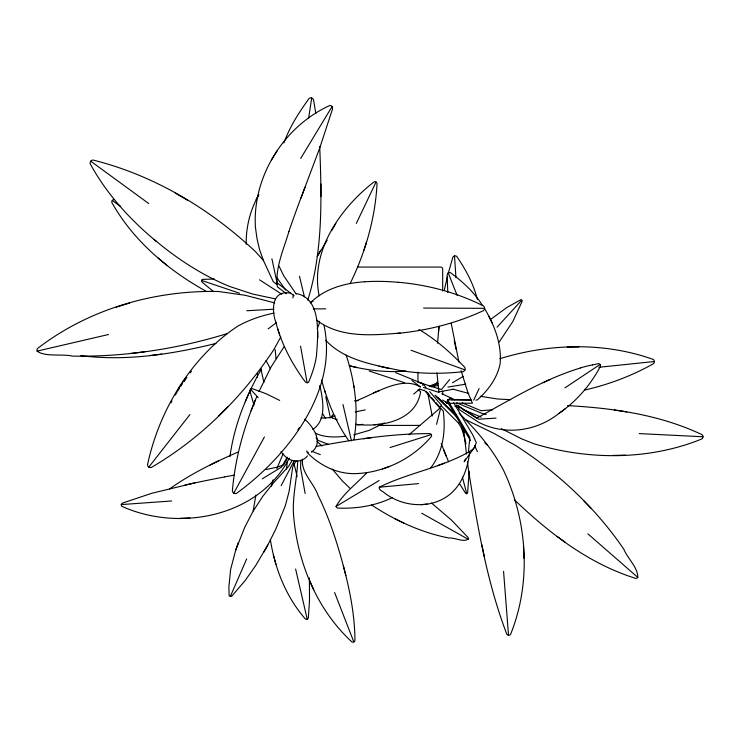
<?xml version="1.0" encoding="UTF-8"?>
<svg xmlns="http://www.w3.org/2000/svg" width="740" height="740" viewBox="0 0 740 740"><rect width="100%" height="100%" fill="white"/><g stroke="black" fill="none" stroke-linecap="round" stroke-linejoin="round"><path stroke-width="1.11" d="M307.794 300.218C323.112 250.666 321.715 197.885 319.717 146.622M459.207 413.336C476.181 429.986 491.971 448.311 503.071 469.475L503.413 470.094C527.416 520.636 531.764 582.001 510.591 634.31A3.062 2.932 47.2 0 1 508.51 635.262A2.951 2.239 74.5 0 1 506.789 634.189C486.596 581.196 477.245 524.808 468.355 469.021L467.421 461.732M320.938 184.047L320.882 196.572M441.549 405.372L429.69 391.636M246.198 244.228C245.921 227.06 250.268 209.846 258.713 194.888M297.702 460.955C297.073 479.455 291.921 497.678 293.678 516.326C297.665 562.946 317.081 609.852 351.879 641.913A2.507 2.488 16.5 0 0 353.822 641.913A2.479 2.174 76.7 0 0 354.96 640.553C354.784 611.471 348.29 582.889 340.363 555.037C334.397 534.613 327.543 514.337 317.987 495.273C313.815 482.933 300.958 472.851 302.484 459.124M300.829 460.188L300.588 468.124L305.139 493.478M295.861 293.484C322.279 297.915 317.839 335.886 316.489 355.487C315.221 364.728 312.188 373.719 308.599 382.219C307.868 382.793 306.869 382.894 306.082 382.358A3.2 1.896 22.2 0 1 305.148 381.738C292.013 363.849 281.385 343.915 275.844 322.316C271.404 309.949 271.802 289.784 290.246 293.105M437.534 343.249L439.042 326.312L438.45 331.992M202.547 279.415A1.943 1.832 37.4 0 0 201.548 280.414L201.595 281.209A2.535 2.525 -67.2 0 0 201.918 281.986L213.268 291.357M469.66 452.177C467.689 469.317 461.103 487.623 445.832 497.234A212.288 98.3 61.3 0 1 427.368 504.088C412.467 506.243 396.797 502.303 384.791 493.182C383.237 491.092 378.418 490.546 379.305 487.216C407.611 473.091 440.522 467.939 468.42 452.186L469.845 437.349L447.709 400.164L450.716 397.852L451.881 399.813M253.163 510.905L255.901 495.106M286.528 469.012L287.333 461.233M447.709 400.164L447.82 401.052M229.964 456.552C234.127 425.667 245.967 396.15 261.303 369.186M308.589 118.446L311.707 97.948L312.733 98.642A3.607 3.136 68.9 0 1 313.501 99.724L315.878 113.71M353.924 439.653C358.937 411.477 355.089 382.127 346.163 355.135M337.292 419.728L332.575 418.109A2.368 1.943 85.1 0 1 331.807 416.62L331.936 416.065A2.581 2.026 -70.4 0 1 332.5 415.038L333.379 414.511M292.864 297.887L293.438 294.936M296.13 460.854L292.753 466.746L289.09 491.48L285.316 505.781L275.604 529.581L267.778 545.075L255.772 565.443L244.996 580.761L231.861 596.033A2.34 1.841 -31.7 0 1 231.093 596.385L229.16 595.83L228.873 587.199L230.621 569.513L235.69 550.172L244.764 527.204L253.052 511.349L262.635 496.522L272.894 483.562L288.702 466.246L292.078 460.345M444.425 289.664L447.395 276.575M271.46 486.245L273.079 479.835M422.679 385.383L423.012 383.968L425.981 387.371M436.572 424.325L440.494 408.757L424.177 390.008M448.274 273.291L452.788 257.428A3.376 2.599 -57.1 0 1 454.499 255.855A3.358 2.951 -22.3 0 1 456.71 256.373C465.728 269.545 473.517 283.753 477.309 299.376M350.094 283.605C365.412 252.516 375.217 218.374 377.058 183.677A2.803 2.553 70.6 0 0 376.281 182.234L376.05 182.022A2.636 2.507 24.4 0 0 374.116 181.864C340.354 207.903 309.866 251.424 319.18 295.861M441.558 405.27L438.663 409.312L409.063 434.713M363.821 250.453L366.43 242.267M288.942 231.444C283.762 249.315 274.91 267.825 277.389 286.833L286.38 293.678M235.69 550.172L238.261 542.79M256.817 396.603C243.941 426.573 235.135 458.347 232.379 490.888A3.654 3.293 65.3 0 0 233.424 492.896L233.748 493.182A3.469 3.191 3.8 0 0 236.402 493.441C286.87 456.867 338.532 391.479 324.009 325.498M305.01 187.238L300.847 198.32L319.893 147.547L332.51 109.002A3.404 2.072 -84.8 0 0 332.103 106.477A3.293 2.701 57.4 0 0 329.818 105.487C283.957 126.272 252.377 176.546 255.402 227.013L256.965 238.437L259.555 249.602L263.255 260.091L273.264 281.718L276.862 284.456M276.843 468.559L283.078 453.962M283.892 142.94C289.71 126.771 299.089 112.286 309.098 98.448A3.497 3.358 7.1 0 1 311.707 97.948M255.504 399.665L251.1 410.829M317.22 328.56L319.412 323.306L319.088 321.243M249.13 392.764L245.255 401.774M259.009 391.516L271.081 366.92L284.243 346.524M307.424 455.849C301.31 463.915 288.933 462.047 283.244 454.212A213.046 49.33 77.5 0 1 280.969 451.844M230.316 596.486L246.67 558.941M473.683 400.137L479.141 388.583M356.329 223.397L376.05 182.022M464.544 460.872L465.469 458.994M280.821 336.894L273.624 349.955C242.202 397.306 200.605 438.709 151.376 467.421A3.432 2.932 -17.1 0 1 148.796 467.116A3.395 3.173 58.3 0 1 147.51 464.794C159.109 410.413 191.299 356.606 238.15 325.924C249.362 319.819 261.516 315.638 274.004 313.085M281.144 485.662L294.252 460.622M171.005 402.838L171.976 400.941M256.234 199.504L258.741 194.879M233.748 493.182L264.43 436.914M320.411 250.638L317.22 256.447L327.191 240.232M263.727 552.336L267.778 545.075M287.148 457.228L281.653 467.042L262.228 478.826M287.518 458.051L283.67 464.914L277.296 467.107L266.178 469.567M185.065 485.024L194.722 482.915L151.867 493.256L122.359 503.135A2.433 1.822 -27.1 0 0 121.277 504.578A2.331 2.164 -75.4 0 0 121.915 506.336C179.182 532.31 258.741 516.844 289.368 458.143M175.334 395.021L177.054 392.043M331.659 230.649L335.877 223.452M300.718 158.406L332.103 106.486M271.45 160.044L277.084 150.877M177.646 391.127L179.394 388.38M180.569 386.548L182.317 383.801M431.503 503.034L451.511 520.118L468.078 537.499A2.35 1.961 44.4 0 1 468.133 539.238C462.944 542.531 454.767 537.407 448.865 537.999C421.162 532.569 395.031 520.461 371.563 504.967M430.846 467.699C443.232 451.733 445.896 430.578 443.223 411.042L441.003 408.489M178.59 388.555L185.453 378.196M514.633 500.009C549.459 533.355 589.244 564.019 635.882 578.43A2.877 2.71 62.1 0 0 637.815 577.394C638.065 567.589 627.372 558.238 623.765 549.145C595.432 507.631 557.895 472.555 515.613 445.536L493.617 433.233L465.479 419.636M297.896 429.903L299.515 427.507M464.082 461.815L474.83 446.923L476.283 442.511L472.851 435.046L453.629 402.745M437.109 382.081L436.184 383.394L429.182 386.271M184.223 381.1L185.49 379.296M184.288 381.017L186.915 377.308M499.278 341.889L512.764 321.623L522.088 301.476A2.054 1.915 -67.2 0 0 522.033 300.773L521.755 300.172A1.878 1.508 -58.1 0 0 520.673 299.802L506.78 307.544L490.398 319.578M190.18 372.951L191.475 371.286M148.796 467.116L189.93 414.567M448.856 399.693L447.469 400.368L446.479 403.3L472.425 403.198L467.763 392.2L461.094 370.629M449.596 379.574L441.419 389.592L418.322 382.21L421.911 383.264M474.747 447.053L472.481 449.587L468.42 452.186M497.086 327.154L521.755 300.172M218.689 415.861L227.661 406.935M367.012 472.471C356.957 483.535 343.184 493.469 336.053 506.447A3.136 2.655 77.9 0 0 337.588 508.093C356.292 508.861 375.263 505.957 392.182 497.65M475.894 400.09L477.374 399.905C488.178 390.276 497.391 377.964 500.166 363.497C501.72 344.285 494.671 325.517 484.941 309.255M310.291 302.975C324.536 288.526 345.034 283.05 364.718 281.755M413.725 394.041L419.154 389.481M580.632 367.928C543.502 379.139 510.378 399.822 476.643 418.174L456.497 405.048L458.606 406.075L458.874 409.331L479.021 422.466C504.93 435.638 536.102 431.503 558.719 413.577C576.247 401.543 590.502 385.151 600.38 366.356A3.052 2.646 70.4 0 0 600.38 365.024L598.938 363.534L592.546 364.959M268.139 328.875L276.288 322.742M558.719 413.577L565.193 408.776M169.608 488.927C190.865 473.73 214.554 462.269 238.456 451.881M311.327 452.177C324.148 443.279 313.473 426.721 304.714 419.21M564.953 387.853L600.177 364.385M312.807 429.385C327.08 420.015 322.862 399.609 319.884 385.531M459.485 483.618L465.673 493.404A1.674 1.36 -88.8 0 0 466.727 493.608L467.264 493.164A2.257 2.1 -75.7 0 0 467.652 492.535L469.123 471.408M463.194 376.41L452.492 382.746M336.053 506.447L379.167 480.51M384.3 422.956L369.362 430.319L353.655 434.889M355.108 401.191C373.691 394.67 401.043 375.161 420.44 387.002L411.93 380.434M218.383 460.937L210.123 464.998M550.264 379.463L543.003 382.71M310.745 302.161L313.048 301.393M389.684 466.339L382.497 468.92C401.506 462.944 418.609 451.594 431.466 436.387A2.488 2.054 55.9 0 0 431.355 434.546A2.433 1.573 14.2 0 0 429.736 433.621C391.553 433.529 353.655 439.634 316.183 446.433M430.985 386.604L437.988 383.727M379.287 390.6L373.404 392.875M437.322 465.747L444.416 463.129M274.577 302.873L245.06 295.26L218.504 291.505C154.549 290.034 88.439 309.107 37.499 348.54A3.219 3.163 -66.2 0 0 37.111 351.121C44.955 357.18 62.687 353.702 72.363 356.116C124.561 357.004 176.934 349.114 226.782 333.703M499.916 358.697C549.265 343.388 604.275 341.899 653.281 359.455A3.154 3.108 -12.7 0 1 654.373 361.518M390.128 447.515L431.355 434.546M116.236 307.174L129.74 303.002M215.951 343.425C172.031 354.303 126.031 361.407 80.799 355.644M584.48 390.091C608.622 384.624 631.932 375.818 653.494 363.692A3.367 3.312 0.9 0 0 654.28 362.295L654.382 361.518L598.882 367.29M37.111 351.121L108.567 334.489M331.807 416.62L335.155 415.945M355.228 411.903L365.273 409.877M431.244 386.817L437.95 385.531M447.904 387.075L465.719 384.19M438.552 391.978L453.287 389.212M224.636 476.893L234.312 475.145M355.644 424.242C380.416 427.6 416.195 421.264 420.625 391.664L418.082 389.693M371.674 437.682L363.543 438.764M130.462 353.48L144.716 351.74M150.007 355.514L161.672 354.108M316.748 320.152C340.391 338.272 372.322 335.331 400.229 333.055M357.087 425.028L362.757 424.344M397.491 333.389C427.174 330.604 456.395 323.214 483.442 310.634A3.191 2.562 -56.3 0 0 484.682 308.33A3.33 2.775 69.2 0 0 483.516 305.962C456.95 292.651 427.877 284.789 398.277 282.273M345.543 436.258C335.47 437.405 324.647 437.618 315.286 433.187M492.71 409.747L481.111 410.719L462.195 402.856M374.144 424.76L380.064 424.159M379.305 487.216L418.572 483.599M421.134 504.671L427.378 504.097M405.575 370.981C386.724 372.747 367.678 370.361 349.382 365.764L357.096 367.586M121.286 504.578L171.671 500.98M496.041 418.118L478.752 419.21L458.606 406.075M501.378 428.682L522.172 439.088L533.78 443.695C588.004 460.225 649.073 460.539 702.01 438.875A3.071 3.043 23.1 0 0 703 436.757A3.099 2.886 -5.1 0 0 702.13 434.722C660.219 414.816 613.368 408.092 567.441 405.613M320.947 418.017L332.177 417.628M246.809 310.745L273.911 309.209M180.44 518.305L189.856 517.945M613.025 455.433L625.531 455.146M567.21 347.106L578.957 346.921M510.665 399.702L497.659 399.008L480.306 396.279M214.276 279.008L202.538 279.406M313.205 308.913L325.711 308.839M357.559 267.057L440.615 267.057A2.072 2.072 0 0 1 442.687 269.129L442.687 290.996M354.664 400.664L358.114 400.664M378.316 425.408L419.848 425.408M423.604 308.071L484.682 308.33M451.604 399.582L470.649 399.822M447.913 399.813L471.436 400.109M639.166 433.594L703 436.757M626.771 411.967L614.33 409.988M325.739 340.28C344.294 360.241 373.496 364.857 398.99 370.268C420.144 374.061 441.715 373.978 463.018 371.721A3.635 3.099 -39.5 0 0 464.988 369.917A3.672 3.2 89.3 0 0 464.702 367.271C451.002 352.897 436.073 339.54 418.868 329.448M275.4 298.886L252.877 294.095L229.567 286.463C201.974 275.123 176.749 258.611 154.031 239.381M486.226 414.465L482.887 413.753L456.626 402.828M453.084 389.203L468.679 393.412M378.926 366.189L389.027 368.446M369.232 371.008L404.382 382.682M423.539 387.473L438.94 392.404L436.952 372.868M201.558 280.414L239.464 293.197M328.19 444.24L318.246 440.476L316.1 437.886M411.089 350.279L464.988 369.926M395.567 372.581L421.865 383.357M311.651 451.261L320.263 454.591M454.841 399.794L441.789 393.68M445.526 402.282L449.726 404.031M454.98 406.214L459.179 407.962M463.379 409.71L481.24 417.138M419.543 388.824L423.558 390.572M394.91 518.74L404.123 523.217M263.671 260.674L255.439 251.609C209.938 208.81 153.948 175.223 93.018 160.034A3.33 2.988 7.9 0 0 90.733 161.209A3.404 3.284 -85.7 0 0 90.197 163.817C106.708 194.01 130.129 219.826 156.621 241.601M279.655 400.414L266.095 393.717L252.377 388.694A2.405 1.665 -20.5 0 0 250.527 389.268A2.488 1.721 -63.9 0 0 249.87 391.099L254.051 405.27M206.303 291.375C168.239 270.313 133.367 240.87 111.86 202.547A2.794 2.784 -81.9 0 1 112.286 200.438A2.664 2.516 22.1 0 1 114.09 199.495M421.745 513.245L468.133 539.238M442.511 400.044L445.767 401.913M187.451 200.161L175.426 193.205M259.536 279.822L281.774 294.215M112.286 200.438L120.722 206.46M90.724 161.2L148.731 203.528M557.044 536.343L564.999 542.152M294.141 295.796L277.047 282.8L271.894 258.787M322.011 446.054L317.016 441.484M158.11 258.001L166.852 265.281M587.837 533.79L637.815 577.394M484.783 442.835L487.272 445.129M307.156 452.529C320.651 466.376 339.614 475.274 359.233 473.406A209.725 116.05 -66.1 0 0 382.497 468.901M349.909 488.215L342.611 481.166L332.242 469.086M438.348 397.815L456.062 415.26M434.954 395.206L456.7 416.611M306.508 450.975L308.303 452.769M436.239 396.168L455.831 415.714M441.318 405.909L458.652 423.234M583.98 500.989L590.899 508.14M250.527 389.268L258.168 397.593M426.166 391.432L429.875 395.697M431.365 397.408L434.325 400.812M435.814 402.514L439.523 406.778M296.194 294.113L283.661 275.668L279.054 266.178M285.603 290.071L277.121 278.018M348.743 440.624C335.803 422.475 327.524 401.413 321.53 380.064M458.458 423.003L464.461 432.66M482.536 305.574C474.377 292.365 462.833 281.82 450.457 272.671A2.969 2.368 -28.9 0 0 448.237 272.94L457.079 295.269M448.385 403.467L470.52 440.661M270.414 368.779L266.058 360.63M325.369 418.479L322.483 413.253M488.909 316.267L492.507 323.722M309.533 580.391L313.797 589.762M474.599 445.489L477.365 451.631M441.216 443.621L448.588 461.779M443.667 449.939L446.137 456.025M334.61 592.527L353.822 641.913M324.731 390.859L325.35 392.653M277.602 328.579L279.729 334.943M270.368 539.59C274.845 568.44 285.964 596.755 305.296 618.918A2.535 2.498 -81.3 0 0 307.202 619.13A2.636 2.201 81 0 0 308.367 617.854L309.514 600.038L309.394 577.829M461.39 427.341L464.951 439.403M263.921 382.46L260.785 368.566M273.338 554.769L275.928 564.222M462.38 477.078L466.727 493.608M293.891 463.166L297.138 476.662M432.188 416.037L427.757 392.811M345.848 575.637L343.268 565.517M320.032 386.114L320.429 387.686M299.487 276.27L304.418 296.823M458.92 362.017L451.224 323.445M342.962 404.521L351.454 440.855M295.611 569.023L307.202 619.14M481.851 544.853L484.497 557.174M325.757 396.677L330.401 417.628M465.589 442.122L465.247 440.504L465.941 443.787M454.258 340.502L456.034 349.234M300.551 346.2L307.137 382.756M463.286 426.776L466.496 454.055M353.702 385.411L353.951 387.27M275.169 349.641L276.02 358.715M503.57 571.363L508.51 635.262M454.499 255.855L455.942 277.648M447.793 292.476L447.127 275.002A3.09 2.127 -67.7 0 1 448.227 272.93M523.457 546.176L524.031 558.423M317.812 337.986L317.691 331.788M442.687 391.118L442.687 394.568M417.943 372.017L417.943 382.33M257.428 373.848L257.428 377.308M194.537 482.998A216.903 21.062 -15.5 0 1 224.424 476.976M580.548 367.863A76.433 35.437 -2.9 0 1 592.49 364.885M288.748 231.824A291.847 19.749 -66 0 1 300.644 198.709M364.764 281.801A297.129 113.71 30.2 0 1 398.333 282.329"/></g></svg>
